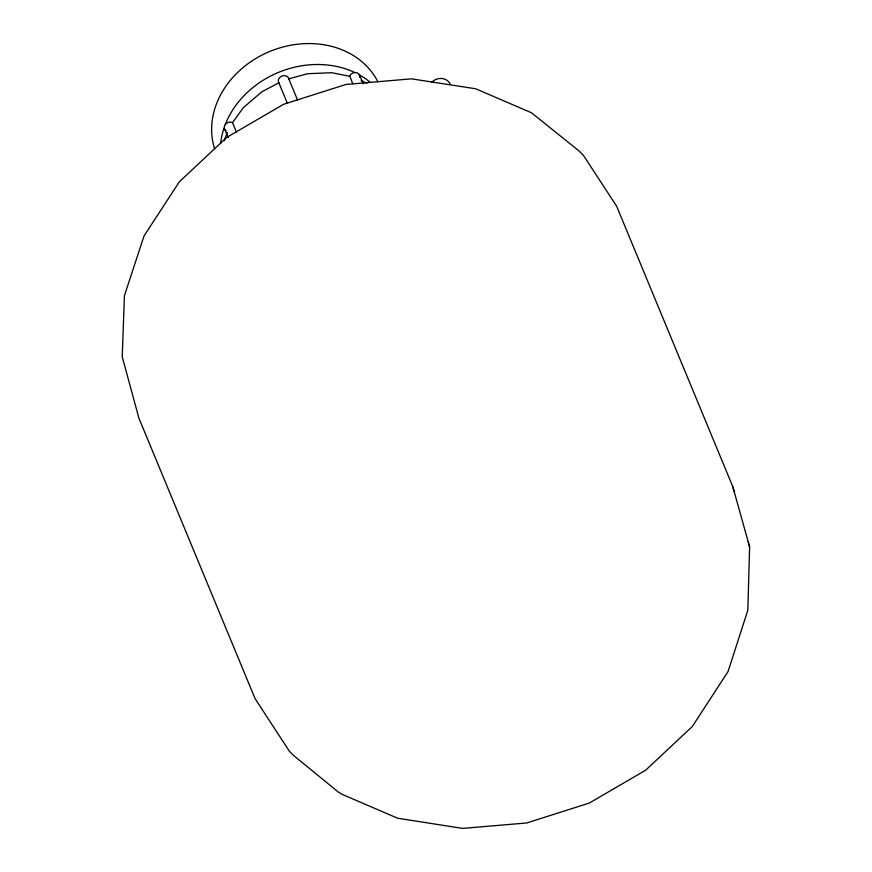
<?xml version="1.0" encoding="UTF-8"?>
<svg xmlns="http://www.w3.org/2000/svg" width="872" height="872" viewBox="0 0 872 872"><rect width="100%" height="100%" fill="white"/><g stroke="black" fill="none" stroke-linecap="round" stroke-linejoin="round"><path stroke-width="1.31" d="M352.713 83.734L349.748 75.897A5.417 4.534 -22.5 0 1 356.103 72.649A5.417 4.534 -22.5 0 1 359.809 77.423M224.159 140.763L227.33 132.522M236.639 132.62L232.508 122.669L243.266 107.746L261.709 91.876L278.866 82.786L287.106 102.689M226.48 137.645L179.327 181.823L144.054 235.909L124.424 295.663L122.244 356.855L138.899 418.146L255.071 698.603L289.297 751.119L292.829 754.847L338.162 791.939L342.053 794.316L397.599 818.209L462.64 828.4L526.764 822.961L589.189 803.112L645.651 770.216L692.313 726.507L728.022 671.614L747.838 610.193L749.615 546.897L732.796 486.663L616.635 206.206L583.499 155.478L579.193 151.085L531.451 112.75L475.698 88.77L411.431 78.84L345.901 84.475L283.596 104.28L227.243 137.122M431.88 82.241C436.937 76.671 447.042 77.074 450.334 84.333M278.866 82.786L278.659 82.469A5.417 4.534 -22.5 0 1 281.721 76.147A5.417 4.534 -22.5 0 1 288.556 78.077L288.774 78.862L307.478 73.739L331.687 72.714L349.628 76.278M232.508 122.669L231.712 122.331A5.417 4.534 -22.5 0 0 225.031 124.86A5.417 4.534 -22.5 0 0 226.197 130.767M361.193 80.496L366.829 83.254M359.537 75.057L363.144 83.766M288.774 78.862L297.537 100.008M224.595 129.001L228.202 137.7M732.796 486.663L734.257 491.863M748.187 541.839L749.615 546.897M220.66 143.542A88.464 74.109 -22.5 0 1 223.93 128.293M225.259 124.587A88.464 74.109 -22.5 0 1 354.621 72.452M359.242 74.818A88.464 74.109 -22.5 0 1 370.251 82.371M214.512 148.567A88.464 74.109 -22.5 0 1 270.211 51.285A88.464 74.109 -22.5 0 1 377.87 81.75"/></g></svg>
